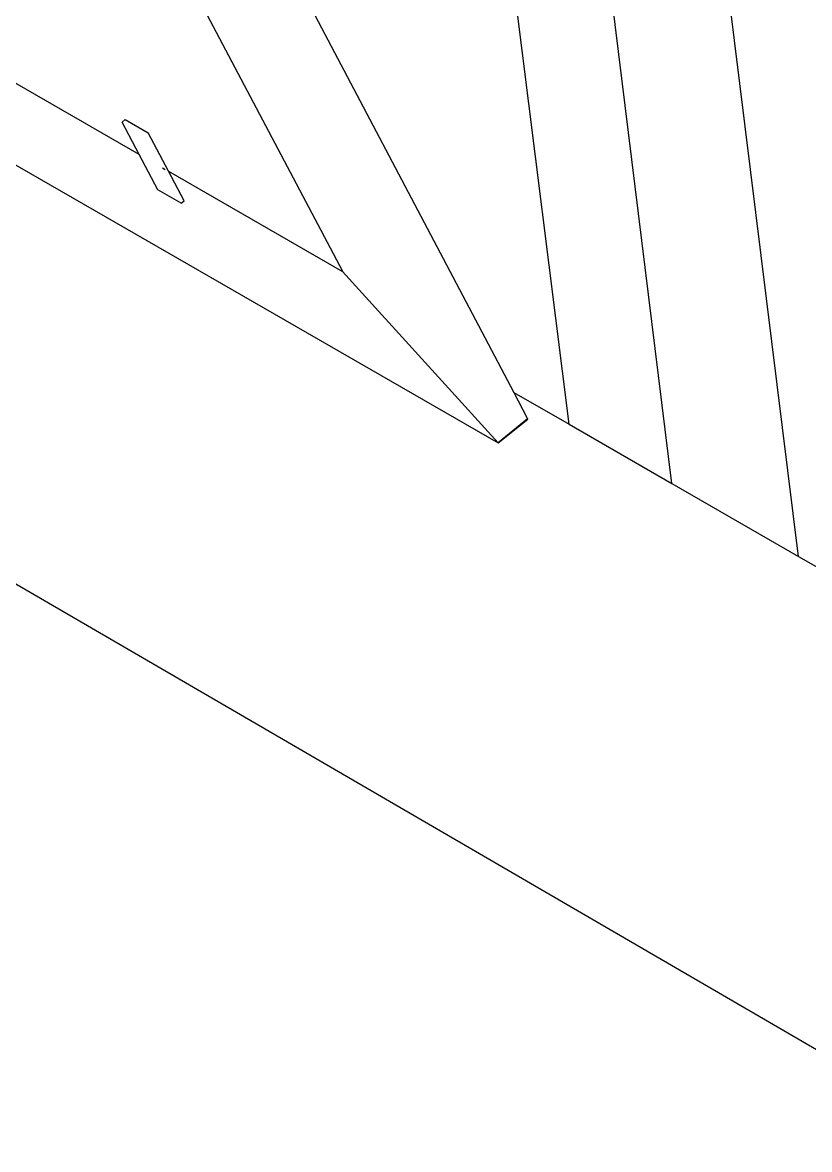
# Model space of a CAD drawing. Header units: millimetres. Extents: x -650 to 3773, y 316 to 2389.
# Drawn here: x 2975.11 to 2989.6, y 1388.63 to 1409.39 of the extents above; entities that cross this region are included whole.
import ezdxf

# ---------------------------------------------------------------- set-up
doc = ezdxf.new("R2010")
doc.units = ezdxf.units.MM

# ---------------------------------------------------------------- blocks, each defined once
blk = doc.blocks.new('A$C727f0937')
for p, q in [((296.979, 673.916), (289.97, 729.662)), ((298.874, 672.825), (291.97, 728.581)), ((301.205, 671.483), (294.259, 727.345)), ((353.002, 632.463), (237.677, 699.537)), ((287.258, 691.026), (295.961, 674.502)), ((289.699, 682.624), (292.808, 676.735)), ((289.066, 678.886), (285.989, 680.656)), ((285.446, 679.467), (295.672, 673.572)), ((288.75, 679.482), (288.804, 679.527)), ((289.066, 678.886), (288.75, 679.482)), ((288.804, 679.527), (289.23, 679.282)), ((289.604, 678.576), (289.23, 679.282)), ((289.411, 678.234), (289.066, 678.886)), ((289.492, 678.641), (289.546, 678.61)), ((289.892, 678.034), (289.604, 678.576)), ((289.604, 678.576), (292.809, 676.732)), ((289.837, 677.989), (289.411, 678.234)), ((289.837, 677.989), (289.892, 678.034)), ((292.808, 676.735), (292.809, 676.732)), ((292.809, 676.732), (293.596, 675.863)), ((293.596, 675.863), (293.599, 675.861)), ((293.599, 675.861), (295.672, 673.572)), ((295.961, 674.502), (296.979, 673.916)), ((295.961, 674.502), (296.211, 674.027)), ((296.215, 674.018), (295.672, 673.572)), ((295.672, 673.572), (296.22, 674.01)), ((296.211, 674.027), (296.217, 674.02)), ((296.211, 674.027), (296.215, 674.018)), ((296.217, 674.02), (296.215, 674.018)), ((296.215, 674.018), (296.22, 674.01)), ((296.979, 673.916), (298.874, 672.825)), ((298.874, 672.825), (301.205, 671.483)), ((301.205, 671.483), (302.122, 670.956))]:
    blk.add_line(p, q)

msp = doc.modelspace()

# ---------------------------------------------------------------- block references
msp.add_blockref('A$C727f0937', (2688.198, 728.071))

doc.saveas('drawing.dxf')
